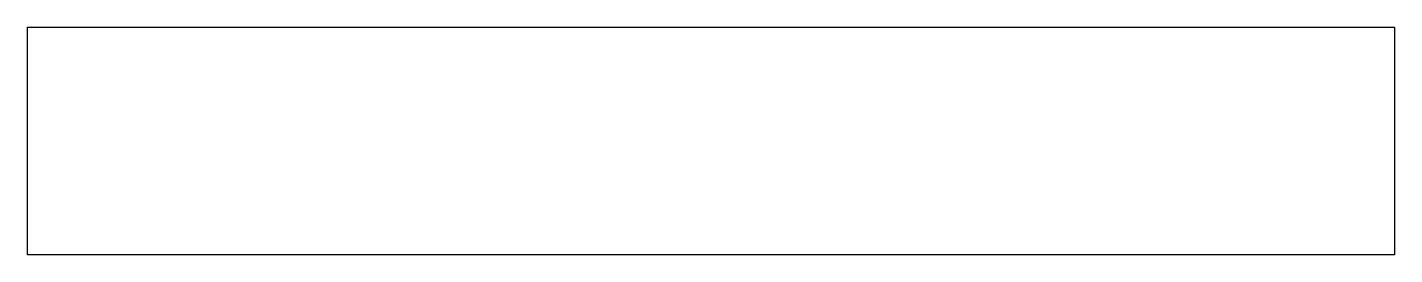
# Model space of a CAD drawing. Extents: x 0 to 180, y 0 to 30.
import ezdxf

# ---------------------------------------------------------------- set-up
doc = ezdxf.new("R2010")
doc.units = 0
doc.layers.add('Camada_1', color=7, linetype='CONTINUOUS')

msp = doc.modelspace()

# ---------------------------------------------------------------- linework, layer by layer
at = {"layer": 'Camada_1', "color": 7}
for p, q in [((0.049971, 30.050004), (180.049971, 30.050004)), ((0.049971, 0.050004), (0.049971, 30.050004)), ((180.049971, 30.050004), (180.049971, 0.050004)), ((180.049971, 0.050004), (0.049971, 0.050004))]:
    msp.add_line(p, q, dxfattribs=at)

doc.saveas('drawing.dxf')
